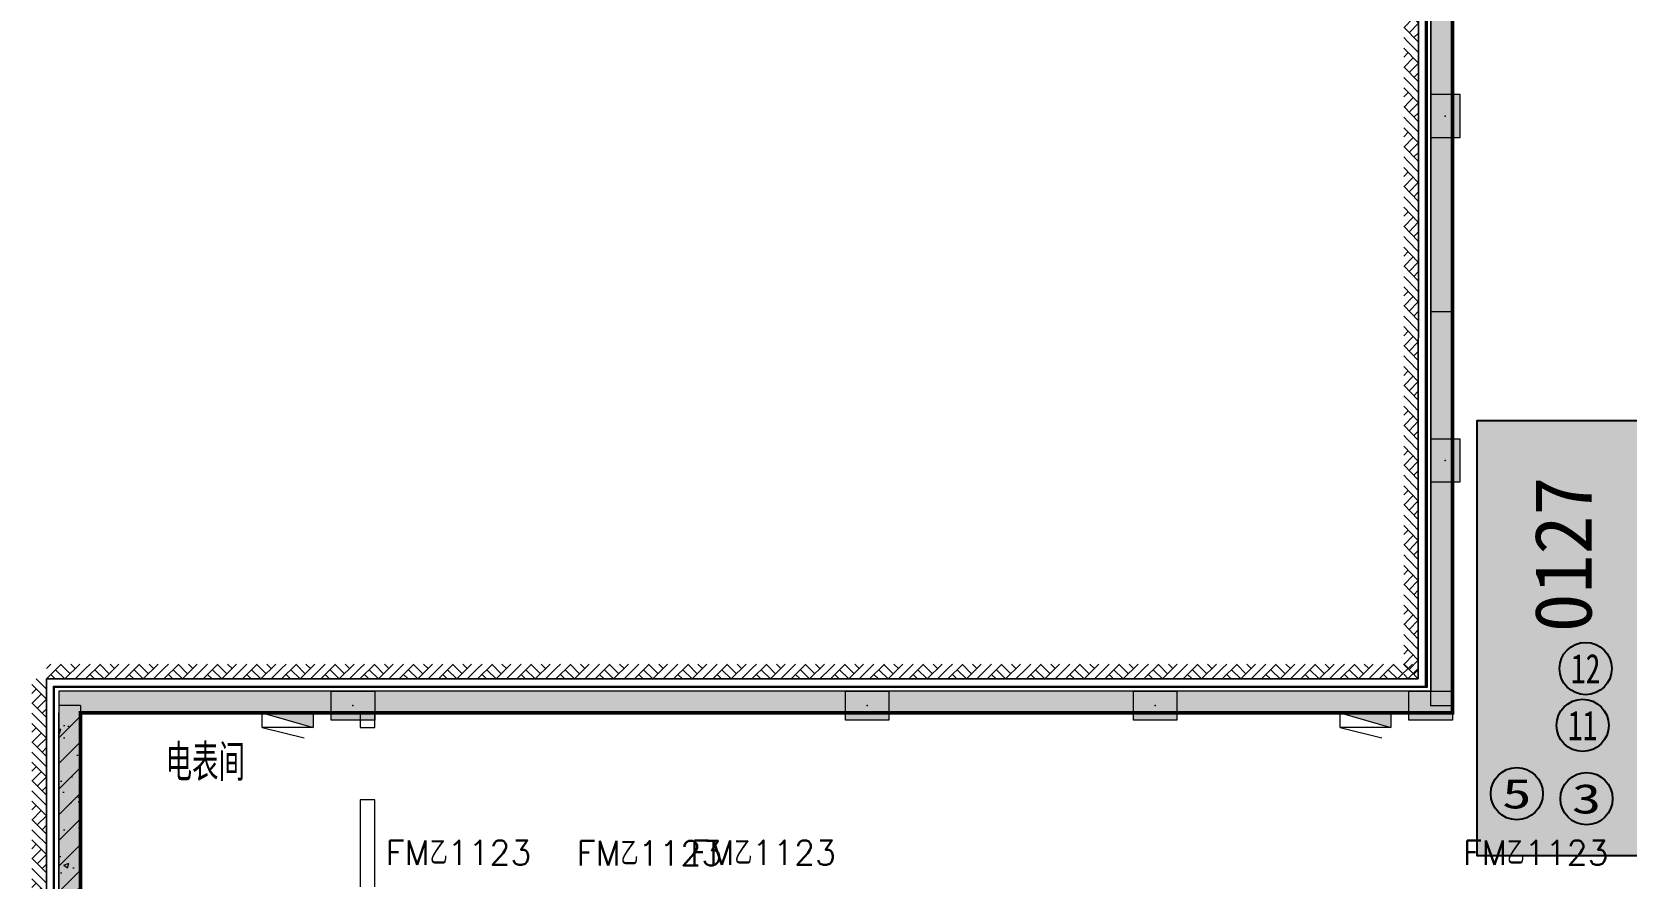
# Model space of a CAD drawing. Extents: x -264757 to 1033689, y 4049843 to 4347093.
# Drawn here: x -89427 to -67445, y 4227600 to 4239268 of the extents above; entities that cross this region are included whole.
import ezdxf
from ezdxf.enums import TextEntityAlignment as Align

# ---------------------------------------------------------------- set-up
doc = ezdxf.new("R2010")
doc.units = 0
doc.header["$LTSCALE"] = 1000
doc.header["$MEASUREMENT"] = 0
doc.linetypes.add('DASH', pattern=[0.35, 0.25, -0.1])
doc.layers.add('AX-01DK-PB01$0$AX-001DK-01-PB01-02$0$A-3-WinF(Text)', color=8, linetype='Continuous', plot=False)
for name, color, linetype in [('不利因素11-尽端停车', 7, 'Continuous'), ('不利因素12-不满足一次性出车', 7, 'Continuous'), ('不利因素3-紧邻房间出入口', 7, 'Continuous'), ('不利因素5-单面靠墙', 7, 'Continuous'), ('不可售车位', 255, 'Continuous')]:
    doc.layers.add(name, color=color, linetype=linetype)
doc.layers.add('无关图层', color=8, linetype='Continuous', lineweight=0)
doc.layers.add('车位归属楼栋范围线', color=7, linetype='Continuous', true_color=0x19e6c7)
doc.styles.add('AX-01DK-PB01$0$AX-001DK-01-PB01-02$0$_TCH_WINDOW', font='SIMPLEX', dxfattribs={"bigfont": 'GBCBIG'})
doc.styles.add('AX-01DK-PB01$1$AX-001DK-01-PB01-02$0$Standard', font='gbenor.shx', dxfattribs={"bigfont": 'gbcbig.shx'})
doc.styles.add('AX-ACK-BIANH1$0$黑体', font='simhei.ttf')
doc.styles.add('SX-ACK-PB01-WNC-ALL$0$黑体', font='simhei.ttf')
doc.styles.add('黑体', font='simhei.ttf')

# ---------------------------------------------------------------- blocks, each defined once
blk = doc.blocks.new('sadfsadfasf')
at = {"layer": '不可售车位', "true_color": 0x757b8a}
h = blk.add_hatch(color=8, dxfattribs=at)
h.dxf.hatch_style = 1
h.paths.add_polyline_path([(2400, 6000), (2400, 0), (0, 0), (0, 6000)])
at = {"layer": '不可售车位', "color": 8, "true_color": 0x757b8a}
blk.add_lwpolyline([(2400, 6000), (2400, 0), (0, 0), (0, 6000)], close=True, dxfattribs=at)
blk = doc.blocks.new('SX-ACK-PB01-WNC-ALL$0$20200722.21182536')
at = {"layer": '不利因素3-紧邻房间出入口', "true_color": 0xe4d218}
h = blk.add_hatch(color=52, dxfattribs=at)
h.dxf.hatch_style = 1
edge = h.paths.add_edge_path()
edge.add_arc((360, 360), 360, 0, 360)
at = {"layer": '不利因素3-紧邻房间出入口'}
blk.add_circle((360, 360), 360, dxfattribs=at)
at = {"layer": '不利因素3-紧邻房间出入口', "style": 'SX-ACK-PB01-WNC-ALL$0$黑体', "width": 1.390625}
blk.add_text('3', height=407, dxfattribs=at).set_placement((156, 156), (564, 156), align=Align.FIT)
blk = doc.blocks.new('20200722.21185040')
at = {"layer": '不利因素11-尽端停车', "true_color": 0xf21b23}
h = blk.add_hatch(color=240, dxfattribs=at)
h.dxf.hatch_style = 1
edge = h.paths.add_edge_path()
edge.add_arc((360, 360), 360, 0, 360)
at = {"layer": '不利因素11-尽端停车'}
blk.add_circle((360, 360), 360, dxfattribs=at)
at = {"layer": '不利因素11-尽端停车', "style": '黑体', "width": 0.695313}
blk.add_text('11', height=407.3, dxfattribs=at).set_placement((156, 156), (564, 156), align=Align.FIT)
blk = doc.blocks.new('20200722.21185335')
at = {"layer": '不利因素12-不满足一次性出车', "true_color": 0x201adc}
h = blk.add_hatch(color=182, dxfattribs=at)
h.dxf.hatch_style = 1
edge = h.paths.add_edge_path()
edge.add_arc((360, 360), 360, 0, 360)
at = {"layer": '不利因素12-不满足一次性出车'}
blk.add_circle((360, 360), 360, dxfattribs=at)
at = {"layer": '不利因素12-不满足一次性出车', "style": '黑体', "width": 0.695313}
blk.add_text('12', height=407.3, dxfattribs=at).set_placement((156, 156), (564, 156), align=Align.FIT)
blk = doc.blocks.new('SX-ACK-PB01-WNC-ALL$0$20200722.21183209')
at = {"layer": '不利因素5-单面靠墙', "true_color": 0x6d711d}
h = blk.add_hatch(color=66, dxfattribs=at)
h.dxf.hatch_style = 1
edge = h.paths.add_edge_path()
edge.add_arc((360, 360), 360, 0, 360)
at = {"layer": '不利因素5-单面靠墙'}
blk.add_circle((360, 360), 360, dxfattribs=at)
at = {"layer": '不利因素5-单面靠墙', "style": 'SX-ACK-PB01-WNC-ALL$0$黑体', "width": 1.390625}
blk.add_text('5', height=407, dxfattribs=at).set_placement((156, 156), (564, 156), align=Align.FIT)
blk = doc.blocks.new('AX-01DK-PB01$1$$LinePat$素土夯实')
at = {"layer": '无关图层'}
for p, q in [((0, -210), (210, 0)), ((120, -300), (420, 0)), ((420, 0), (608, -188)), ((495, -300), (795, 0)), ((615, 0), (705, -90)), ((210, -210), (300, -300)), ((315, -105), (502, -293)), ((705, -300), (795, -210))]:
    blk.add_line(p, q, dxfattribs=at)
blk = doc.blocks.new('SX-CK-PB001-WNC$1$20211103.13313888')
at = {"layer": '无关图层'}
h = blk.add_hatch(color=256, dxfattribs=at)
h.dxf.hatch_style = 1
h.paths.add_polyline_path([(0, 600), (400, 600), (400, 0), (0, 0)])
blk.add_lwpolyline([(0, 600), (400, 600), (400, 0), (0, 0)], close=True, dxfattribs=at)
blk.add_point((200, 300), dxfattribs=at)
blk = doc.blocks.new('PX-03CK-XHS$1$$TWTSYS$00000508')
at = {"layer": '无关图层'}
for p, q in [((-0.5, 0.5), (0.324, 1.224)), ((-0.5, 0.5), (-0.5, -0.5)), ((-0.5, -0.5), (0.5, 0.5)), ((0.5, 0.5), (-0.5, 0.5)), ((0.5, -0.5), (0.5, 0.5)), ((-0.5, -0.5), (0.5, -0.5))]:
    blk.add_line(p, q, dxfattribs=at)
blk.add_solid([(0.5, -0.5), (0.5, 0.5), (-0.5, -0.5)], dxfattribs=at)
blk = doc.blocks.new('AX-01DK-PB01$0$$DorLib2D$00000001')
at = {"layer": '无关图层'}
for p, q in [((0.45, 0.975), (0.5, 0.975)), ((0.45, 0), (0.45, 0.975)), ((0.5, 0), (0.5, 0.975)), ((0.5, 0), (0.45, 0))]:
    blk.add_line(p, q, dxfattribs=at)
at = {"layer": '无关图层', "lineweight": 13}
blk.add_arc((0.475, 0), 0.975, 91.4693, 180, dxfattribs=at)

msp = doc.modelspace()

# ---------------------------------------------------------------- hatches: boundary and pattern name
at = {"layer": '无关图层'}
for points in [[(-69840, 4229979), (-69839.9, 4244714.5), (-70139.9, 4245014.5), (-70140, 4229979)], [(-69840, 4229879), (-70140, 4230179), (-89056.2, 4230179), (-88756.2, 4229879)], [(-89056.2, 4229979), (-89056.2, 4223808.1), (-88756.2, 4223808.1), (-88756.2, 4229979)]]:
    msp.add_hatch(color=256, dxfattribs=at).paths.add_polyline_path(points)
h = msp.add_hatch(dxfattribs=at)
h.set_pattern_fill('钢筋混凝土', color=256, scale=100)
h.set_pattern_definition([(45, (-4e-05, 0.0001), (-176.776695, 176.776695), []), (50, (-4e-05, 0.0001), (717.26018, -62.752135), [75, -825]), (355, (-4e-05, 0.0001), (-138.75133, 752.19213), [60, -660]), (100.4514, (59.8, -5.2), (578.50938, 689.43954), [63.74019, -701.14211]), (46.1842, (-4e-05, 200), (1067.24105, -165.51901), [112.5, -1237.5]), (96.6356, (88.9, 186.2), (934.6627, 974.11787), [95.6103, -1051.713]), (351.1842, (-4e-05, 200), (934.66195, 974.1186), [90, -990]), (21, (100, 150), (596.90705, -402.61889), [75, -825]), (326, (100, 150), (243.31533, 725.15005), [60, -660]), (71.4514, (149.74, 116.45), (840.22263, 322.5305), [63.74019, -701.14211]), (37.5, (-4e-05, 0.0001), (12.159855, 332.893854), [0, -652, 0, -670, 0, -662.5]), (7.5, (-4e-05, 0.0001), (263.069537, 394.411712), [0, -382, 0, -637, 0, -252.5]), (327.5, (-223, 0.0001), (533.822436, -22.554872), [0, -250, 0, -780, 0, -1035]), (317.5, (-323, 0.0001), (583.18617, 100.10498), [0, -325, 0, -518, 0, -735])])
h.paths.add_polyline_path([(-89056.6, 4229878), (-69839.6, 4229878), (-69839.6, 4244762.1), (-70139.6, 4244762.1), (-70139.6, 4230178), (-89056.6, 4230178)])
h = msp.add_hatch(dxfattribs=at)
h.set_pattern_fill('钢筋混凝土', color=256, scale=100)
h.set_pattern_definition([(45, (-890967.2, 4676018.46), (-176.776695, 176.776695), []), (50, (-890967.2, 4676018.46), (717.2602, -62.75213), [75, -825]), (355, (-890967.2, 4676018.46), (-138.75133, 752.19213), [60, -660]), (100.4514, (-890907.44, 4676013.2), (578.5094, 689.43954), [63.7402, -701.1421]), (46.1842, (-890967.2, 4676218.46), (1067.24105, -165.519), [112.5, -1237.5]), (96.6356, (-890878.3, 4676204.7), (934.6627, 974.1179), [95.6103, -1051.713]), (351.1842, (-890967.2, 4676218.5), (934.662, 974.1186), [90, -990]), (21, (-890867.2, 4676168.46), (596.90705, -402.6189), [75, -825]), (326, (-890867.2, 4676168.46), (243.31533, 725.15005), [60, -660]), (71.4514, (-890817.5, 4676134.9), (840.22263, 322.5305), [63.7402, -701.1421]), (37.5, (-890967.2, 4676018.46), (12.159855, 332.893854), [0, -652, 0, -670, 0, -662.5]), (7.5, (-890967.2, 4676018.46), (263.06954, 394.41171), [0, -382, 0, -637, 0, -252.5]), (327.5, (-891190.2, 4676018.46), (533.82244, -22.55487), [0, -250, 0, -780, 0, -1035]), (317.5, (-891290.2, 4676018.46), (583.18617, 100.10498), [0, -325, 0, -518, 0, -735])])
edge = h.paths.add_edge_path()
edge.add_line((-89056.6, 4223808.1), (-89056.6, 4229878))
edge.add_line((-89056.6, 4229878), (-88756.6, 4229878))
edge.add_line((-88756.6, 4229878), (-88756.6, 4223808.1))
edge.add_line((-88756.6, 4223808.1), (-89056.6, 4223808.1))

# ---------------------------------------------------------------- linework, layer by layer
for p, q in [((-70309.7, 4245162.8), (-70310.4, 4230348)), ((-70310.4, 4230348), (-70309.7, 4245162.8)), ((-70210.4, 4230248), (-70209.7, 4245162.8)), ((-70200.4, 4230238), (-70199.7, 4245162.8)), ((-70189.7, 4245162.8), (-70190.4, 4230228)), ((-70140, 4229979), (-70139.9, 4245014.5)), ((-70139.6, 4244762.1), (-70139.6, 4230178)), ((-69840, 4229979), (-69839.9, 4244714.5)), ((-69839.6, 4229878), (-69839.6, 4244762.1)), ((-69839.6, 4235408), (-70139.6, 4235408)), ((-89226.6, 4230348), (-89227.1, 4220178.8)), ((-89227.1, 4220178.8), (-89226.6, 4230348)), ((-70310.4, 4230348), (-89226.6, 4230348)), ((-89226.6, 4230348), (-70310.4, 4230348)), ((-89127.1, 4220058.8), (-89126.6, 4230248)), ((-89126.6, 4230248), (-70210.4, 4230248)), ((-89117.1, 4220058.8), (-89116.6, 4230238)), ((-89116.6, 4230238), (-70200.4, 4230238)), ((-70190.4, 4230228), (-89106.6, 4230228)), ((-70139.6, 4230178), (-89056.6, 4230178)), ((-89056.6, 4230178), (-89056.6, 4229878)), ((-70140, 4230179), (-89056.2, 4230179)), ((-89056.2, 4229979), (-89056.2, 4223808.1)), ((-88756.2, 4229979), (-89056.2, 4229979)), ((-88756.2, 4229979), (-88756.2, 4223808.1)), ((-70140, 4229979), (-69840, 4229979)), ((-89056.6, 4223808.1), (-89056.6, 4229878)), ((-88756.6, 4229878.1), (-69839.6, 4229878)), ((-88756.6, 4229878), (-88756.6, 4223808.1)), ((-69840, 4229879), (-88756.2, 4229879)), ((-84699.6, 4229879), (-84899.6, 4229878.9)), ((-84899.6, 4229878.9), (-84899.5, 4229678)), ((-84699.5, 4229678.1), (-84699.6, 4229879)), ((-84899.5, 4229678), (-84699.5, 4229678.1)), ((-84698.9, 4228678.1), (-84898.9, 4228678)), ((-84898.9, 4228678), (-84898.2, 4227477.8)), ((-84698.2, 4227478), (-84698.9, 4228678.1))]:
    msp.add_line(p, q, dxfattribs=at)
at = {"layer": '车位归属楼栋范围线', "linetype": 'DASH', "ltscale": 5, "const_width": 50}
msp.add_lwpolyline([(-88756.2, 4198328), (-43982.8, 4198328), (-43982.8, 4194208), (-40374.5, 4194208), (-40374.5, 4198433.4), (-33056.5, 4198433.4), (-33056.5, 4204787.6), (-29169.3, 4204787.6), (-29169.3, 4234026.6), (-25762.5, 4234026.6), (-25762.4, 4245014.4), (-69839.9, 4245014.4), (-69839.9, 4229878), (-88756.2, 4229878)], close=True, dxfattribs=at)

# ---------------------------------------------------------------- block references
at = {"layer": '不可售车位'}
msp.add_blockref('sadfsadfasf', (-69499.5, 4227908.4, 0), dxfattribs=at)
at = {"layer": '无关图层'}
for name, p, xscale, yscale, zscale, rotation in [('AX-01DK-PB01$1$$LinePat$素土夯实', (-70310, 4239675.8), 0.6901843304649986, 0.6666666666666666, 0.6666666666666666, 269.9975020262268), ('AX-01DK-PB01$1$$LinePat$素土夯实', (-70310, 4239127.1), 0.6901843304649986, 0.6666666666666666, 0.6666666666666666, 269.9975020262268), ('AX-01DK-PB01$1$$LinePat$素土夯实', (-70310, 4238578.4), 0.6901843304649986, 0.6666666666666666, 0.6666666666666666, 269.9975020262268), ('AX-01DK-PB01$1$$LinePat$素土夯实', (-70310, 4238029.7), 0.6901843304649986, 0.6666666666666666, 0.6666666666666666, 269.9975020262268), ('AX-01DK-PB01$1$$LinePat$素土夯实', (-70310.1, 4237481), 0.6901843304649986, 0.6666666666666666, 0.6666666666666666, 269.9975020262268), ('AX-01DK-PB01$1$$LinePat$素土夯实', (-70310.1, 4236932.3), 0.6901843304649986, 0.6666666666666666, 0.6666666666666666, 269.9975020262268), ('AX-01DK-PB01$1$$LinePat$素土夯实', (-70310.1, 4236383.6), 0.6901843304649986, 0.6666666666666666, 0.6666666666666666, 269.9975020262268), ('AX-01DK-PB01$1$$LinePat$素土夯实', (-70310.1, 4235834.9), 0.6901843304649986, 0.6666666666666666, 0.6666666666666666, 269.9975020262268), ('AX-01DK-PB01$1$$LinePat$素土夯实', (-70310.1, 4235286.2), 0.6901843304649986, 0.6666666666666666, 0.6666666666666666, 269.9975020262268), ('AX-01DK-PB01$1$$LinePat$素土夯实', (-70310.2, 4234737.6), 0.6901843304649986, 0.6666666666666666, 0.6666666666666666, 269.9975020262268), ('AX-01DK-PB01$1$$LinePat$素土夯实', (-70310.2, 4234188.9), 0.6901843304649986, 0.6666666666666666, 0.6666666666666666, 269.9975020262268), ('AX-01DK-PB01$1$$LinePat$素土夯实', (-70310.2, 4233640.2), 0.6901843304649986, 0.6666666666666666, 0.6666666666666666, 269.9975020262268), ('AX-01DK-PB01$1$$LinePat$素土夯实', (-70310.2, 4233091.5), 0.6901843304649986, 0.6666666666666666, 0.6666666666666666, 269.9975020262268), ('AX-01DK-PB01$1$$LinePat$素土夯实', (-70310.3, 4232542.8), 0.6901843304649986, 0.6666666666666666, 0.6666666666666666, 269.9975020262268), ('AX-01DK-PB01$1$$LinePat$素土夯实', (-70310.3, 4231994.1), 0.6901843304649986, 0.6666666666666666, 0.6666666666666666, 269.9975020262268), ('AX-01DK-PB01$1$$LinePat$素土夯实', (-70310.3, 4231445.4), 0.6901843304649986, 0.6666666666666666, 0.6666666666666666, 269.9975020262268), ('AX-01DK-PB01$1$$LinePat$素土夯实', (-70310.3, 4230896.7), 0.6901843304649986, 0.6666666666666666, 0.6666666666666666, 269.9975020262268), ('AX-01DK-PB01$1$$LinePat$素土夯实', (-88686.1, 4230348), 0.6798274826254194, 0.6666666666666666, 0.6666666666666666, 180), ('AX-01DK-PB01$1$$LinePat$素土夯实', (-88145.6, 4230348), 0.6798274826254194, 0.6666666666666666, 0.6666666666666666, 180), ('AX-01DK-PB01$1$$LinePat$素土夯实', (-87605.2, 4230348), 0.6798274826254194, 0.6666666666666666, 0.6666666666666666, 180), ('AX-01DK-PB01$1$$LinePat$素土夯实', (-87064.7, 4230348), 0.6798274826254194, 0.6666666666666666, 0.6666666666666666, 180), ('AX-01DK-PB01$1$$LinePat$素土夯实', (-86524.2, 4230348), 0.6798274826254194, 0.6666666666666666, 0.6666666666666666, 180), ('AX-01DK-PB01$1$$LinePat$素土夯实', (-85983.8, 4230348), 0.6798274826254194, 0.6666666666666666, 0.6666666666666666, 180), ('AX-01DK-PB01$1$$LinePat$素土夯实', (-85443.3, 4230348), 0.6798274826254194, 0.6666666666666666, 0.6666666666666666, 180), ('AX-01DK-PB01$1$$LinePat$素土夯实', (-84902.9, 4230348), 0.6798274826254194, 0.6666666666666666, 0.6666666666666666, 180), ('AX-01DK-PB01$1$$LinePat$素土夯实', (-84362.4, 4230348), 0.6798274826254194, 0.6666666666666666, 0.6666666666666666, 180), ('AX-01DK-PB01$1$$LinePat$素土夯实', (-83821.9, 4230348), 0.6798274826254194, 0.6666666666666666, 0.6666666666666666, 180), ('AX-01DK-PB01$1$$LinePat$素土夯实', (-83281.5, 4230348), 0.6798274826254194, 0.6666666666666666, 0.6666666666666666, 180), ('AX-01DK-PB01$1$$LinePat$素土夯实', (-82741, 4230348), 0.6798274826254194, 0.6666666666666666, 0.6666666666666666, 180), ('AX-01DK-PB01$1$$LinePat$素土夯实', (-82200.5, 4230348), 0.6798274826254194, 0.6666666666666666, 0.6666666666666666, 180), ('AX-01DK-PB01$1$$LinePat$素土夯实', (-81660.1, 4230348), 0.6798274826254194, 0.6666666666666666, 0.6666666666666666, 180), ('AX-01DK-PB01$1$$LinePat$素土夯实', (-81119.6, 4230348), 0.6798274826254194, 0.6666666666666666, 0.6666666666666666, 180), ('AX-01DK-PB01$1$$LinePat$素土夯实', (-80579.2, 4230348), 0.6798274826254194, 0.6666666666666666, 0.6666666666666666, 180), ('AX-01DK-PB01$1$$LinePat$素土夯实', (-80038.7, 4230348), 0.6798274826254194, 0.6666666666666666, 0.6666666666666666, 180), ('AX-01DK-PB01$1$$LinePat$素土夯实', (-79498.2, 4230348), 0.6798274826254194, 0.6666666666666666, 0.6666666666666666, 180), ('AX-01DK-PB01$1$$LinePat$素土夯实', (-78957.8, 4230348), 0.6798274826254194, 0.6666666666666666, 0.6666666666666666, 180), ('AX-01DK-PB01$1$$LinePat$素土夯实', (-78417.3, 4230348), 0.6798274826254194, 0.6666666666666666, 0.6666666666666666, 180), ('AX-01DK-PB01$1$$LinePat$素土夯实', (-77876.8, 4230348), 0.6798274826254194, 0.6666666666666666, 0.6666666666666666, 180), ('AX-01DK-PB01$1$$LinePat$素土夯实', (-77336.4, 4230348), 0.6798274826254194, 0.6666666666666666, 0.6666666666666666, 180), ('AX-01DK-PB01$1$$LinePat$素土夯实', (-76795.9, 4230348), 0.6798274826254194, 0.6666666666666666, 0.6666666666666666, 180), ('AX-01DK-PB01$1$$LinePat$素土夯实', (-76255.5, 4230348), 0.6798274826254194, 0.6666666666666666, 0.6666666666666666, 180), ('AX-01DK-PB01$1$$LinePat$素土夯实', (-75715, 4230348), 0.6798274826254194, 0.6666666666666666, 0.6666666666666666, 180), ('AX-01DK-PB01$1$$LinePat$素土夯实', (-75174.5, 4230348), 0.6798274826254194, 0.6666666666666666, 0.6666666666666666, 180), ('AX-01DK-PB01$1$$LinePat$素土夯实', (-74634.1, 4230348), 0.6798274826254194, 0.6666666666666666, 0.6666666666666666, 180), ('AX-01DK-PB01$1$$LinePat$素土夯实', (-74093.6, 4230348), 0.6798274826254194, 0.6666666666666666, 0.6666666666666666, 180), ('AX-01DK-PB01$1$$LinePat$素土夯实', (-73553.1, 4230348), 0.6798274826254194, 0.6666666666666666, 0.6666666666666666, 180), ('AX-01DK-PB01$1$$LinePat$素土夯实', (-73012.7, 4230348), 0.6798274826254194, 0.6666666666666666, 0.6666666666666666, 180), ('AX-01DK-PB01$1$$LinePat$素土夯实', (-72472.2, 4230348), 0.6798274826254194, 0.6666666666666666, 0.6666666666666666, 180), ('AX-01DK-PB01$1$$LinePat$素土夯实', (-71931.8, 4230348), 0.6798274826254194, 0.6666666666666666, 0.6666666666666666, 180), ('AX-01DK-PB01$1$$LinePat$素土夯实', (-71391.3, 4230348), 0.6798274826254194, 0.6666666666666666, 0.6666666666666666, 180), ('AX-01DK-PB01$1$$LinePat$素土夯实', (-70850.8, 4230348), 0.6798274826254194, 0.6666666666666666, 0.6666666666666666, 180), ('AX-01DK-PB01$1$$LinePat$素土夯实', (-70310.4, 4230348), 0.6798274826254194, 0.6666666666666666, 0.6666666666666666, 180), ('AX-01DK-PB01$1$$LinePat$素土夯实', (-89226.6, 4230348), 0.6732346610438495, 0.6666666666666666, 0.6666666666666666, 269.9967811058686), ('AX-01DK-PB01$1$$LinePat$素土夯实', (-89226.6, 4229812.8), 0.6732346610438495, 0.6666666666666666, 0.6666666666666666, 269.9967811058686), ('PX-03CK-XHS$1$$TWTSYS$00000508', (-85899.6, 4229778.1), -700, 200, 700, 180), ('PX-03CK-XHS$1$$TWTSYS$00000508', (-71040, 4229778), -700, 200, 700, 180), ('AX-01DK-PB01$1$$LinePat$素土夯实', (-89226.6, 4229277.5), 0.6732346610438495, 0.6666666666666666, 0.6666666666666666, 269.9967811058686), ('AX-01DK-PB01$1$$LinePat$素土夯实', (-89226.7, 4228742.3), 0.6732346610438495, 0.6666666666666666, 0.6666666666666666, 269.9967811058686), ('AX-01DK-PB01$1$$LinePat$素土夯实', (-89226.7, 4228207.1), 0.6732346610438495, 0.6666666666666666, 0.6666666666666666, 269.9967811058686), ('AX-01DK-PB01$1$$LinePat$素土夯实', (-89226.7, 4227671.9), 0.6732346610438495, 0.6666666666666666, 0.6666666666666666, 269.9967811058686)]:
    msp.add_blockref(name, p, dxfattribs=dict(at, xscale=xscale, yscale=yscale, zscale=zscale, rotation=rotation))
for name, p in [('SX-CK-PB001-WNC$1$20211103.13313888', (-70139.6, 4237807.8)), ('SX-CK-PB001-WNC$1$20211103.13313888', (-70139.6, 4233058)), ('20200722.21185335', (-68363.1, 4230129.2, 0)), ('20200722.21185040', (-68405, 4229345.9, 0)), ('SX-ACK-PB01-WNC-ALL$0$20200722.21183209', (-69312, 4228404.4, 0)), ('SX-ACK-PB01-WNC-ALL$0$20200722.21182536', (-68350.9, 4228335.1, 0))]:
    msp.add_blockref(name, p, dxfattribs=at)
at = {"layer": '无关图层', "rotation": 90}
for p in [(-84699.6, 4229778), (-77609.6, 4229778), (-73639.6, 4229778), (-69840, 4229778)]:
    msp.add_blockref('SX-CK-PB001-WNC$1$20211103.13313888', p, dxfattribs=at)
at = {"layer": '无关图层'}
ref = msp.add_blockref('AX-01DK-PB01$0$$DorLib2D$00000001', (-83606.4, 4227377.9), dxfattribs=dict(at, xscale=1100, yscale=-1100, zscale=200, rotation=359.999999462366))
ref.add_attrib('A', 'FM乙1123', (-84547, 4227782.8), dxfattribs={"layer": 'AX-01DK-PB01$0$AX-001DK-01-PB01-02$0$A-3-WinF(Text)', "height": 337.59, "rotation": 360, "style": 'AX-01DK-PB01$0$AX-001DK-01-PB01-02$0$_TCH_WINDOW'})
ref = msp.add_blockref('AX-01DK-PB01$0$$DorLib2D$00000001', (-80855.8, 4227377.9), dxfattribs=dict(at, xscale=1100, yscale=-1100, zscale=200, rotation=359.9999999999605))
ref.add_attrib('A', 'FM乙1123', (-81916, 4227774.3), dxfattribs={"layer": 'AX-01DK-PB01$0$AX-001DK-01-PB01-02$0$A-3-WinF(Text)', "height": 337.59, "style": 'AX-01DK-PB01$0$AX-001DK-01-PB01-02$0$_TCH_WINDOW'})
ref = msp.add_blockref('AX-01DK-PB01$0$$DorLib2D$00000001', (-79305.7, 4227377.9), dxfattribs=dict(at, xscale=1100, yscale=1100, zscale=200, rotation=180))
ref.add_attrib('A', 'FM乙1123', (-80347, 4227782.8), dxfattribs={"layer": 'AX-01DK-PB01$0$AX-001DK-01-PB01-02$0$A-3-WinF(Text)', "height": 337.59, "style": 'AX-01DK-PB01$0$AX-001DK-01-PB01-02$0$_TCH_WINDOW'})
ref = msp.add_blockref('AX-01DK-PB01$0$$DorLib2D$00000001', (-68755.2, 4227377.9), dxfattribs=dict(at, xscale=1100, yscale=-1100, zscale=200, rotation=359.9999999991005))
ref.add_attrib('A', 'FM乙1123', (-69695.8, 4227782.8), dxfattribs={"layer": 'AX-01DK-PB01$0$AX-001DK-01-PB01-02$0$A-3-WinF(Text)', "height": 337.59, "style": 'AX-01DK-PB01$0$AX-001DK-01-PB01-02$0$_TCH_WINDOW'})

# ---------------------------------------------------------------- texts
at = {"layer": '无关图层', "style": 'AX-ACK-BIANH1$0$黑体'}
msp.add_text('0127', height=788.61, rotation=90, dxfattribs=at).set_placement((-67920.5, 4230989.4, 0))
at = {"layer": '无关图层', "style": 'AX-01DK-PB01$1$AX-001DK-01-PB01-02$0$Standard'}
msp.add_text('电表间', height=506.38, dxfattribs=at).set_placement((-87582.7, 4228938.9))

doc.saveas('drawing.dxf')
